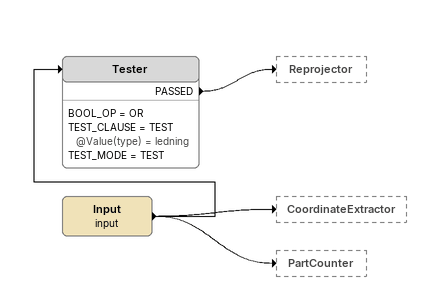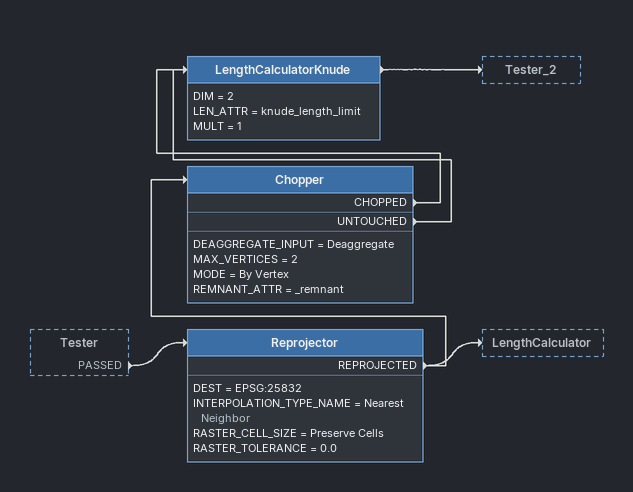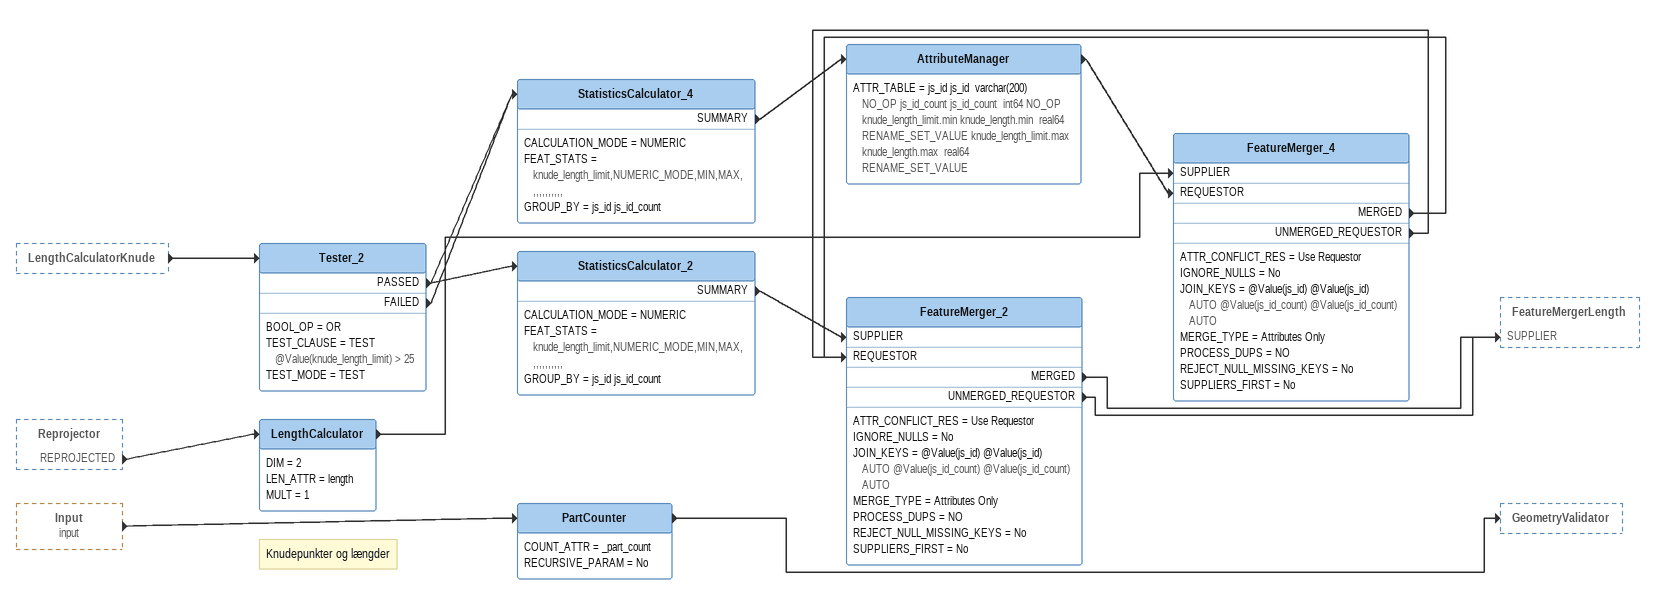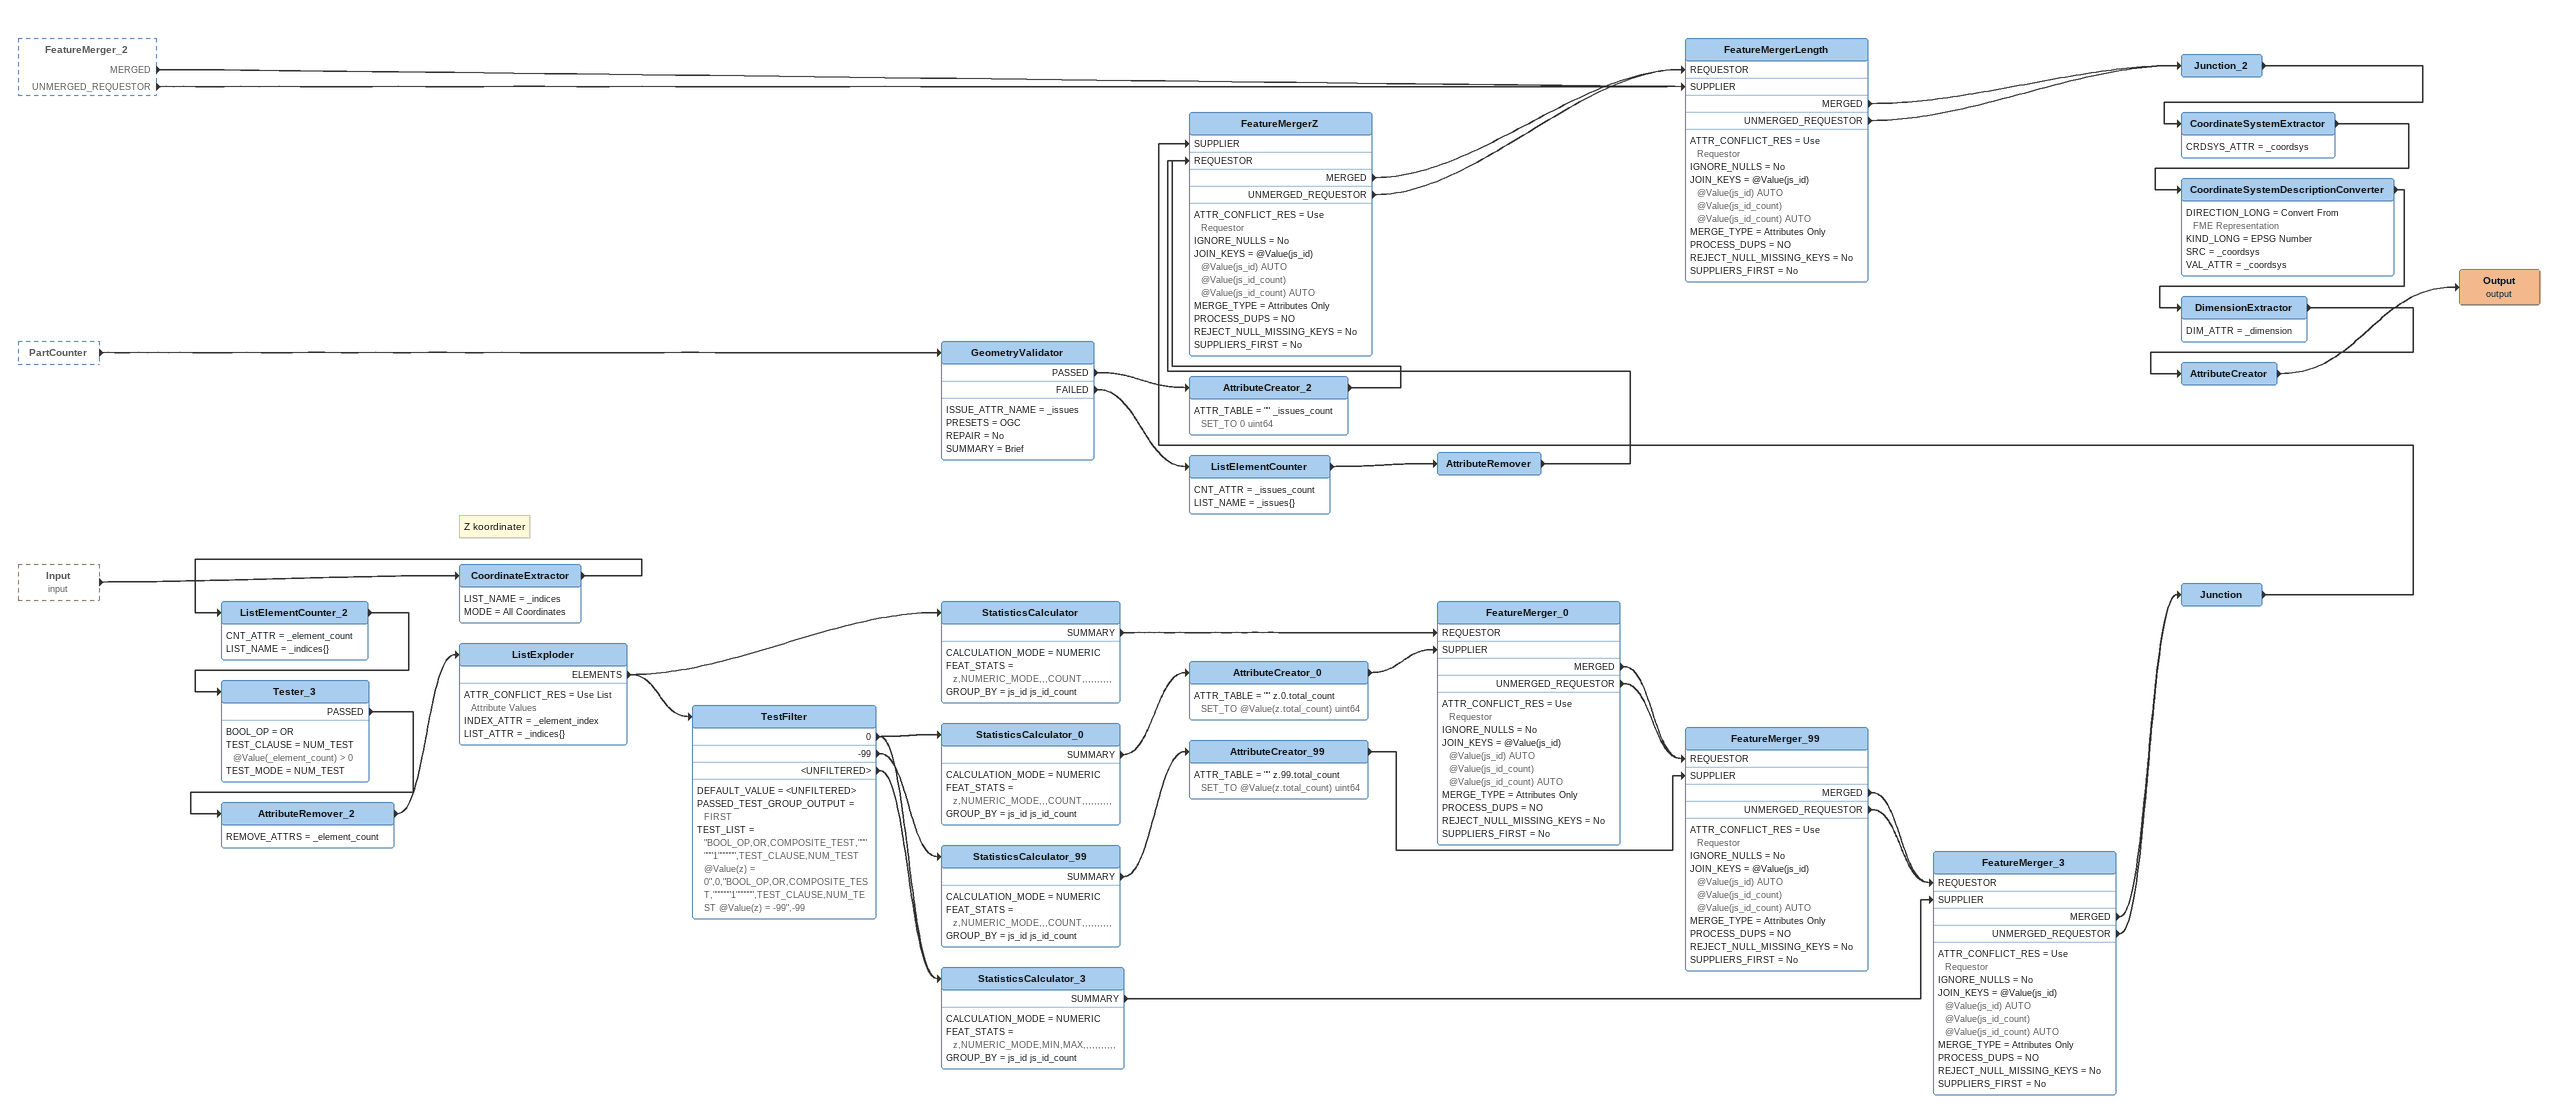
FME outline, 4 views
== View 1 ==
Input (input)
    -> CoordinateExtractor
    -> PartCounter
    -> Tester
Tester
    BOOL_OP = OR
    TEST_CLAUSE = TEST @Value(type) = ledning
    TEST_MODE = TEST
    PASSED -> Reprojector

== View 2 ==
Tester [outside]
    PASSED -> Reprojector
Reprojector
    DEST = EPSG:25832
    INTERPOLATION_TYPE_NAME = Nearest Neighbor
    RASTER_CELL_SIZE = Preserve Cells
    RASTER_TOLERANCE = 0.0
    REPROJECTED -> Chopper
    REPROJECTED -> LengthCalculator
Chopper
    DEAGGREGATE_INPUT = Deaggregate
    MAX_VERTICES = 2
    MODE = By Vertex
    REMNANT_ATTR = _remnant
    CHOPPED -> LengthCalculatorKnude
    UNTOUCHED -> LengthCalculatorKnude
LengthCalculatorKnude
    DIM = 2
    LEN_ATTR = knude_length_limit
    MULT = 1
    -> Tester_2

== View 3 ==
LengthCalculatorKnude [outside]
    -> Tester_2
Reprojector [outside]
    REPROJECTED -> LengthCalculator
Input (input) [outside]
    -> PartCounter
Tester_2
    BOOL_OP = OR
    TEST_CLAUSE = TEST @Value(knude_length_limit) > 25
    TEST_MODE = TEST
    PASSED -> StatisticsCalculator_2
    PASSED -> StatisticsCalculator_4
    FAILED -> StatisticsCalculator_4
StatisticsCalculator_4
    CALCULATION_MODE = NUMERIC
    FEAT_STATS = knude_length_limit,NUMERIC_MODE,MIN,MAX,,,,,,,,,,,
    GROUP_BY = js_id js_id_count
    SUMMARY -> AttributeManager
AttributeManager
    ATTR_TABLE = js_id js_id  varchar(200) NO_OP js_id_count js_id_count  int64 NO_OP knude_length_limit.min knude_length.min  real64 RENAME_SET_VALUE knude_length_limit.max knude_length.max  real64 RENAME_SET_VALUE
    -> FeatureMerger_4 [REQUESTOR]
StatisticsCalculator_2
    CALCULATION_MODE = NUMERIC
    FEAT_STATS = knude_length_limit,NUMERIC_MODE,MIN,MAX,,,,,,,,,,,
    GROUP_BY = js_id js_id_count
    SUMMARY -> FeatureMerger_2 [SUPPLIER]
LengthCalculator
    DIM = 2
    LEN_ATTR = length
    MULT = 1
    -> FeatureMerger_4 [SUPPLIER]
FeatureMerger_4
    ATTR_CONFLICT_RES = Use Requestor
    IGNORE_NULLS = No
    JOIN_KEYS = @Value(js_id) @Value(js_id) AUTO @Value(js_id_count) @Value(js_id_count) AUTO
    MERGE_TYPE = Attributes Only
    PROCESS_DUPS = NO
    REJECT_NULL_MISSING_KEYS = No
    SUPPLIERS_FIRST = No
    MERGED -> FeatureMerger_2 [REQUESTOR]
    UNMERGED_REQUESTOR -> FeatureMerger_2 [REQUESTOR]
FeatureMerger_2
    ATTR_CONFLICT_RES = Use Requestor
    IGNORE_NULLS = No
    JOIN_KEYS = @Value(js_id) @Value(js_id) AUTO @Value(js_id_count) @Value(js_id_count) AUTO
    MERGE_TYPE = Attributes Only
    PROCESS_DUPS = NO
    REJECT_NULL_MISSING_KEYS = No
    SUPPLIERS_FIRST = No
    MERGED -> FeatureMergerLength [SUPPLIER]
    UNMERGED_REQUESTOR -> FeatureMergerLength [SUPPLIER]
Note: Knudepunkter og længder
PartCounter
    COUNT_ATTR = _part_count
    RECURSIVE_PARAM = No
    -> GeometryValidator

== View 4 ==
FeatureMerger_2 [outside]
    MERGED -> FeatureMergerLength [SUPPLIER]
    UNMERGED_REQUESTOR -> FeatureMergerLength [SUPPLIER]
PartCounter [outside]
    -> GeometryValidator
Input (input) [outside]
    -> CoordinateExtractor
GeometryValidator
    ISSUE_ATTR_NAME = _issues
    PRESETS = OGC
    REPAIR = No
    SUMMARY = Brief
    PASSED -> AttributeCreator_2
    FAILED -> ListElementCounter
AttributeCreator_2
    ATTR_TABLE = "" _issues_count SET_TO 0 uint64
    -> FeatureMergerZ [REQUESTOR]
ListElementCounter
    CNT_ATTR = _issues_count
    LIST_NAME = _issues{}
    -> AttributeRemover
AttributeRemover
    -> FeatureMergerZ [REQUESTOR]
Note: Z koordinater
CoordinateExtractor
    LIST_NAME = _indices
    MODE = All Coordinates
    -> ListElementCounter_2
ListElementCounter_2
    CNT_ATTR = _element_count
    LIST_NAME = _indices{}
    -> Tester_3
Tester_3
    BOOL_OP = OR
    TEST_CLAUSE = NUM_TEST @Value(_element_count) > 0
    TEST_MODE = NUM_TEST
    PASSED -> AttributeRemover_2
AttributeRemover_2
    REMOVE_ATTRS = _element_count
    -> ListExploder
ListExploder
    ATTR_CONFLICT_RES = Use List Attribute Values
    INDEX_ATTR = _element_index
    LIST_ATTR = _indices{}
    ELEMENTS -> TestFilter
    ELEMENTS -> StatisticsCalculator
StatisticsCalculator
    CALCULATION_MODE = NUMERIC
    FEAT_STATS = z,NUMERIC_MODE,,,COUNT,,,,,,,,,,
    GROUP_BY = js_id js_id_count
    SUMMARY -> FeatureMerger_0 [REQUESTOR]
TestFilter
    DEFAULT_VALUE = <UNFILTERED>
    PASSED_TEST_GROUP_OUTPUT = FIRST
    TEST_LIST = "BOOL_OP,OR,COMPOSITE_TEST,""""""1"""""",TEST_CLAUSE,NUM_TEST @Value(z) = 0",0,"BOOL_OP,OR,COMPOSITE_TEST,""""""1"""""",TEST_CLAUSE,NUM_TEST @Value(z) = -99",-99
    0 -> StatisticsCalculator_0
    0 -> StatisticsCalculator_3
    -99 -> StatisticsCalculator_99
    <UNFILTERED> -> StatisticsCalculator_3
StatisticsCalculator_0
    CALCULATION_MODE = NUMERIC
    FEAT_STATS = z,NUMERIC_MODE,,,COUNT,,,,,,,,,,
    GROUP_BY = js_id js_id_count
    SUMMARY -> AttributeCreator_0
AttributeCreator_0
    ATTR_TABLE = "" z.0.total_count SET_TO @Value(z.total_count) uint64
    -> FeatureMerger_0 [SUPPLIER]
FeatureMerger_0
    ATTR_CONFLICT_RES = Use Requestor
    IGNORE_NULLS = No
    JOIN_KEYS = @Value(js_id) @Value(js_id) AUTO @Value(js_id_count) @Value(js_id_count) AUTO
    MERGE_TYPE = Attributes Only
    PROCESS_DUPS = NO
    REJECT_NULL_MISSING_KEYS = No
    SUPPLIERS_FIRST = No
    MERGED -> FeatureMerger_99 [REQUESTOR]
    UNMERGED_REQUESTOR -> FeatureMerger_99 [REQUESTOR]
StatisticsCalculator_99
    CALCULATION_MODE = NUMERIC
    FEAT_STATS = z,NUMERIC_MODE,,,COUNT,,,,,,,,,,
    GROUP_BY = js_id js_id_count
    SUMMARY -> AttributeCreator_99
AttributeCreator_99
    ATTR_TABLE = "" z.99.total_count SET_TO @Value(z.total_count) uint64
    -> FeatureMerger_99 [SUPPLIER]
FeatureMerger_99
    ATTR_CONFLICT_RES = Use Requestor
    IGNORE_NULLS = No
    JOIN_KEYS = @Value(js_id) @Value(js_id) AUTO @Value(js_id_count) @Value(js_id_count) AUTO
    MERGE_TYPE = Attributes Only
    PROCESS_DUPS = NO
    REJECT_NULL_MISSING_KEYS = No
    SUPPLIERS_FIRST = No
    MERGED -> FeatureMerger_3 [REQUESTOR]
    UNMERGED_REQUESTOR -> FeatureMerger_3 [REQUESTOR]
StatisticsCalculator_3
    CALCULATION_MODE = NUMERIC
    FEAT_STATS = z,NUMERIC_MODE,MIN,MAX,,,,,,,,,,,
    GROUP_BY = js_id js_id_count
    SUMMARY -> FeatureMerger_3 [SUPPLIER]
FeatureMerger_3
    ATTR_CONFLICT_RES = Use Requestor
    IGNORE_NULLS = No
    JOIN_KEYS = @Value(js_id) @Value(js_id) AUTO @Value(js_id_count) @Value(js_id_count) AUTO
    MERGE_TYPE = Attributes Only
    PROCESS_DUPS = NO
    REJECT_NULL_MISSING_KEYS = No
    SUPPLIERS_FIRST = No
    MERGED -> Junction
    UNMERGED_REQUESTOR -> Junction
Junction
    -> FeatureMergerZ [SUPPLIER]
FeatureMergerZ
    ATTR_CONFLICT_RES = Use Requestor
    IGNORE_NULLS = No
    JOIN_KEYS = @Value(js_id) @Value(js_id) AUTO @Value(js_id_count) @Value(js_id_count) AUTO
    MERGE_TYPE = Attributes Only
    PROCESS_DUPS = NO
    REJECT_NULL_MISSING_KEYS = No
    SUPPLIERS_FIRST = No
    MERGED -> FeatureMergerLength [REQUESTOR]
    UNMERGED_REQUESTOR -> FeatureMergerLength [REQUESTOR]
FeatureMergerLength
    ATTR_CONFLICT_RES = Use Requestor
    IGNORE_NULLS = No
    JOIN_KEYS = @Value(js_id) @Value(js_id) AUTO @Value(js_id_count) @Value(js_id_count) AUTO
    MERGE_TYPE = Attributes Only
    PROCESS_DUPS = NO
    REJECT_NULL_MISSING_KEYS = No
    SUPPLIERS_FIRST = No
    MERGED -> Junction_2
    UNMERGED_REQUESTOR -> Junction_2
Junction_2
    -> CoordinateSystemExtractor
CoordinateSystemExtractor
    CRDSYS_ATTR = _coordsys
    -> CoordinateSystemDescriptionConverter
CoordinateSystemDescriptionConverter
    DIRECTION_LONG = Convert From FME Representation
    KIND_LONG = EPSG Number
    SRC = _coordsys
    VAL_ATTR = _coordsys
    -> DimensionExtractor
DimensionExtractor
    DIM_ATTR = _dimension
    -> AttributeCreator
AttributeCreator
    -> Output (output)
Output (output)
